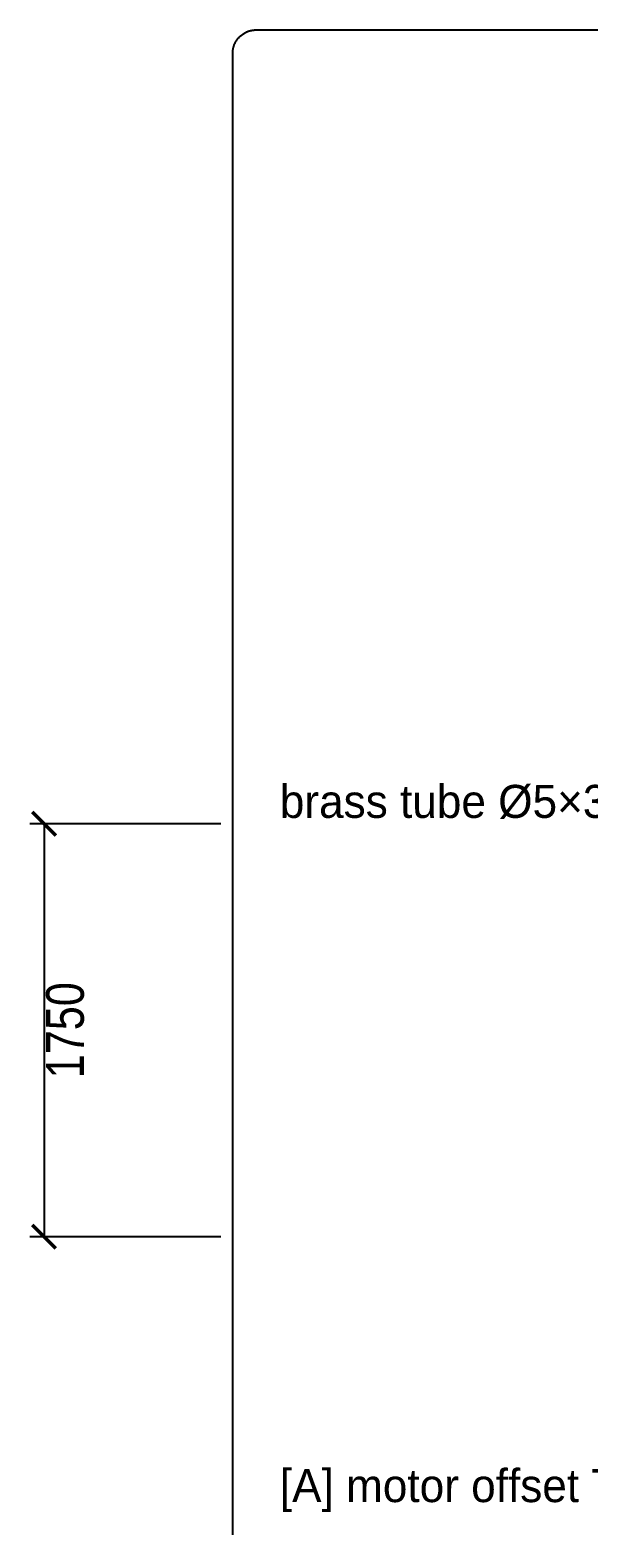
# Model space of a CAD drawing. Header units: millimetres. Extents: x -13 to 147, y -140 to 87.
# Drawn here: x -7.9 to 15.8, y -73.9 to -10.5 of the extents above; entities that cross this region are included whole.
import ezdxf

# ---------------------------------------------------------------- set-up
doc = ezdxf.new("R2010")
doc.units = ezdxf.units.MM
doc.linetypes.add('DASHED', pattern=[1.524, 1.27, -0.254])
for name, color, linetype in [('DIMS', 3, 'CONTINUOUS'), ('HIDDEN', 8, 'DASHED'), ('TEXT', 7, 'CONTINUOUS'), ('VISIBLE', 7, 'CONTINUOUS')]:
    doc.layers.add(name, color=color, linetype=linetype)
doc.styles.add('OpenSansCondensed-Light', font='OpenSansCondensed-Light.ttf')
doc.dimstyles.new('EZDXF', dxfattribs={"dimtxt": 0.25, "dimasz": 0.175, "dimexe": 0.375, "dimexo": 0.125, "dimgap": 0.1, "dimtad": 1, "dimlfac": 100, "dimzin": 12, "dimdsep": 46, "dimtxsty": 'OpenSansCondensed-Light', "dimblk": 'ARCHTICK', "dimcen": 2.5, "dimazin": 3, "dimtfac": 0.5, "dimtmove": 2, "dimatfit": 3})

# ---------------------------------------------------------------- blocks, each defined once
blk = doc.blocks.new('_ARCHTICK')
at = {"color": 0, "linetype": 'BYBLOCK', "const_width": 0.15}
blk.add_lwpolyline([(-0.5, -0.5), (0.5, 0.5)], dxfattribs=at)

msp = doc.modelspace()

# ---------------------------------------------------------------- linework, layer by layer
at = {"layer": 'HIDDEN'}
for points in [[(0.75, -11.5), (0.75031, -11.47507), (0.75124, -11.45015), (0.7528, -11.42527), (0.75497, -11.40043), (0.75776, -11.37566), (0.76117, -11.35096), (0.76519, -11.32635), (0.76983, -11.30185), (0.77507, -11.27748), (0.78092, -11.25324), (0.78738, -11.22916), (0.79443, -11.20524), (0.80207, -11.18151), (0.81031, -11.15798), (0.81913, -11.13466), (0.82852, -11.11157), (0.83849, -11.08871), (0.84903, -11.06612), (0.86013, -11.04379), (0.87178, -11.02175), (0.88397, -11), (0.89671, -10.97856), (0.90997, -10.95745), (0.92376, -10.93668), (0.93806, -10.91626), (0.95287, -10.8962), (0.96817, -10.87651), (0.98396, -10.85721), (1.00022, -10.83831), (1.01695, -10.81983), (1.03413, -10.80176), (1.05176, -10.78413), (1.06983, -10.76695), (1.08831, -10.75022), (1.10721, -10.73396), (1.12651, -10.71817), (1.1462, -10.70287), (1.16626, -10.68806), (1.18668, -10.67376), (1.20745, -10.65997), (1.22856, -10.64671), (1.25, -10.63397), (1.27175, -10.62178), (1.29379, -10.61013), (1.31612, -10.59903), (1.33871, -10.58849), (1.36157, -10.57852), (1.38466, -10.56913), (1.40798, -10.56031), (1.43151, -10.55207), (1.45524, -10.54443), (1.47916, -10.53738), (1.50324, -10.53092), (1.52748, -10.52507), (1.55185, -10.51983), (1.57635, -10.51519), (1.60096, -10.51117), (1.62566, -10.50776), (1.65043, -10.50497), (1.67527, -10.5028), (1.70015, -10.50124), (1.72507, -10.50031), (1.75, -10.5)], [(1.75, -10.5), (48.75, -10.5)], [(0.75, -117), (0.75, -11.5)]]:
    msp.add_lwpolyline(points, dxfattribs=at)
at = {"layer": 'VISIBLE'}
for points in [[(0.75, -11.5), (0.75031, -11.47507), (0.75124, -11.45015), (0.7528, -11.42527), (0.75497, -11.40043), (0.75776, -11.37566), (0.76117, -11.35096), (0.76519, -11.32635), (0.76983, -11.30185), (0.77507, -11.27748), (0.78092, -11.25324), (0.78738, -11.22916), (0.79443, -11.20524), (0.80207, -11.18151), (0.81031, -11.15798), (0.81913, -11.13466), (0.82852, -11.11157), (0.83849, -11.08871), (0.84903, -11.06612), (0.86013, -11.04379), (0.87178, -11.02175), (0.88397, -11), (0.89671, -10.97856), (0.90997, -10.95745), (0.92376, -10.93668), (0.93806, -10.91626), (0.95287, -10.8962), (0.96817, -10.87651), (0.98396, -10.85721), (1.00022, -10.83831), (1.01695, -10.81983), (1.03413, -10.80176), (1.05176, -10.78413), (1.06983, -10.76695), (1.08831, -10.75022), (1.10721, -10.73396), (1.12651, -10.71817), (1.1462, -10.70287), (1.16626, -10.68806), (1.18668, -10.67376), (1.20745, -10.65997), (1.22856, -10.64671), (1.25, -10.63397), (1.27175, -10.62178), (1.29379, -10.61013), (1.31612, -10.59903), (1.33871, -10.58849), (1.36157, -10.57852), (1.38466, -10.56913), (1.40798, -10.56031), (1.43151, -10.55207), (1.45524, -10.54443), (1.47916, -10.53738), (1.50324, -10.53092), (1.52748, -10.52507), (1.55185, -10.51983), (1.57635, -10.51519), (1.60096, -10.51117), (1.62566, -10.50776), (1.65043, -10.50497), (1.67527, -10.5028), (1.70015, -10.50124), (1.72507, -10.50031), (1.75, -10.5)], [(1.75, -10.5), (48.75, -10.5)], [(0.75, -117), (0.75, -11.5)]]:
    msp.add_lwpolyline(points, dxfattribs=at)

# ---------------------------------------------------------------- texts
at = {"layer": 'TEXT'}
for s, p in [('brass tube Ø5×3 (H1 Ø5.2 NPTH)', (2.75, -43.9)), ('[A] motor offset TBC, gear/belt drive TBC', (2.75, -72.9))]:
    msp.add_text(s, height=1.4, dxfattribs=at).set_placement(p)

# ---------------------------------------------------------------- dimensions: what is measured, and where the dimension line sits
at = {"layer": 'DIMS'}
msp.add_linear_dim(base=(-7.25, -44.15), p1=(0.75, -44.15), p2=(0.75, -61.65), angle=90, dimstyle='EZDXF', override={"dimtxt": 1.6, "dimasz": 1, "dimexe": 0.6, "dimexo": 0.5, "dimdec": 2}, dxfattribs=at).render()

doc.saveas('drawing.dxf')
